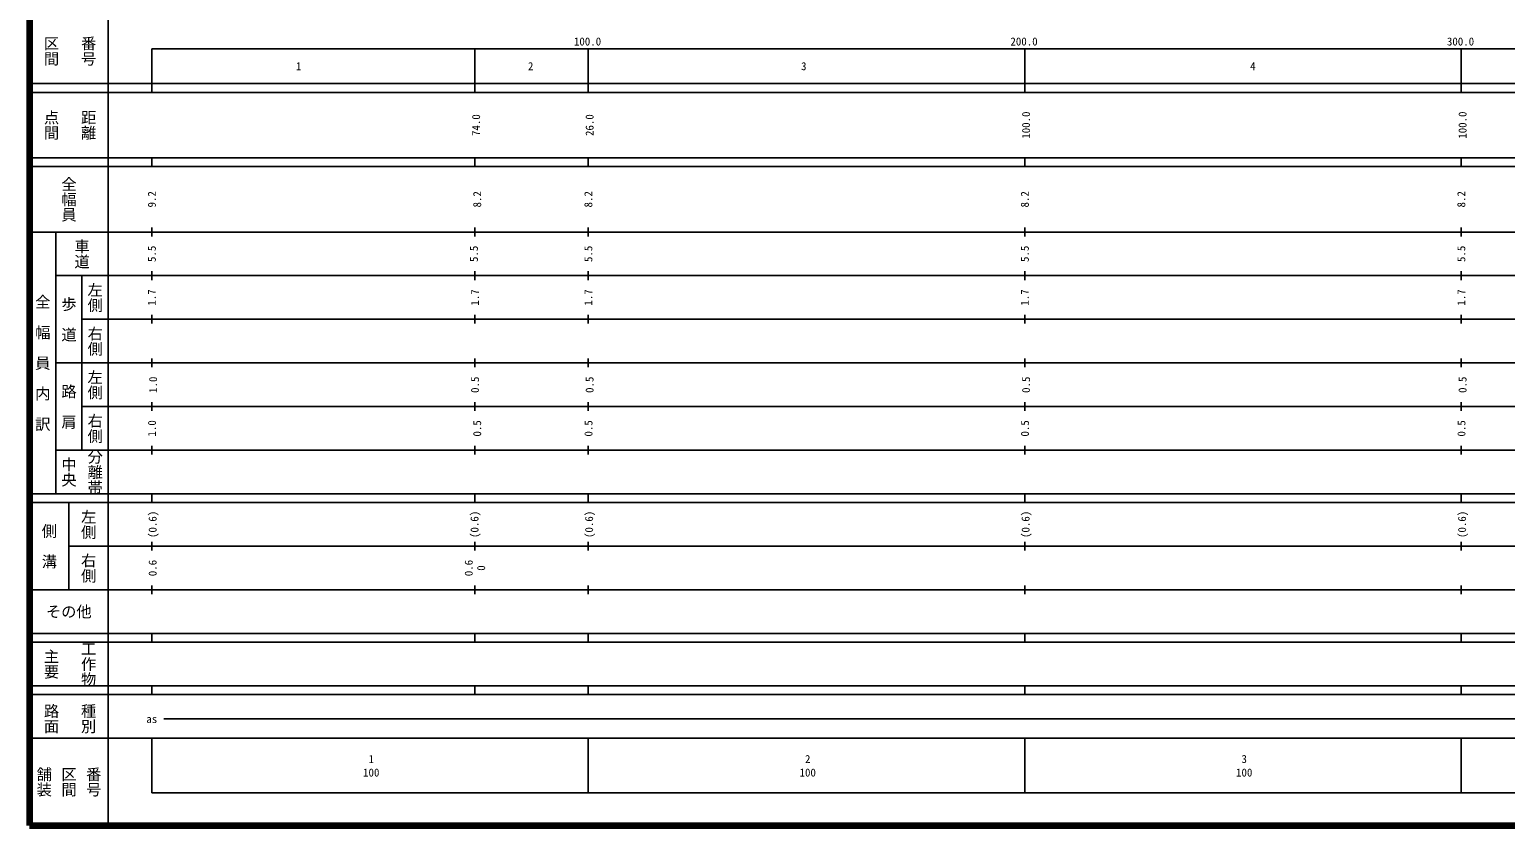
# Model space of a CAD drawing. Units: millimetres on the paper, enlarged 1000 times. Extents: x 40000 to 680000, y 20000 to 380000.
# Drawn here: x 40000 to 378145, y 20000 to 202409 of the extents above; entities that cross this region are included whole.
import ezdxf
from ezdxf.enums import TextEntityAlignment as Align

# ---------------------------------------------------------------- set-up
doc = ezdxf.new("R2010")
doc.units = ezdxf.units.MM
doc.header["$LTSCALE"] = 1000
doc.layers.add('M-TTL', color=2, linetype='Continuous', lineweight=140)
doc.layers.add('M-TTL-BAND', color=7, linetype='Continuous', lineweight=25)
doc.styles.add('@ＭＳ ゴシック', font='')
doc.styles.add('ＭＳ ゴシック', font='')
doc.styles.get('@ＭＳ ゴシック').set_extended_font_data('@MS Gothic')
doc.styles.get('ＭＳ ゴシック').set_extended_font_data('MS Gothic')

msp = doc.modelspace()

# ---------------------------------------------------------------- linework, layer by layer
at = {"layer": 'M-TTL'}
for p, q in [((40000, 380000), (40000, 20000)), ((40000, 20000), (680000, 20000))]:
    msp.add_line(p, q, dxfattribs=at)
at = {"layer": 'M-TTL-BAND'}
for p, q in [((58000, 370000), (58000, 20000)), ((68000, 198000), (579000, 198000)), ((68000, 198000), (68000, 188000)), ((142000, 198000), (142000, 188000)), ((168000, 198000), (168000, 188000)), ((268000, 198000), (268000, 188000)), ((368000, 198000), (368000, 188000)), ((40000, 190000), (579000, 190000)), ((40000, 188000), (579000, 188000)), ((40000, 173000), (579000, 173000)), ((68000, 171000), (68000, 173000)), ((142000, 173000), (142000, 171000)), ((168000, 171000), (168000, 173000)), ((268000, 171000), (268000, 173000)), ((368000, 171000), (368000, 173000)), ((40000, 171000), (579000, 171000)), ((40000, 156000), (579000, 156000)), ((46000, 96000), (46000, 156000)), ((68000, 155000), (68000, 157000)), ((142000, 157000), (142000, 155000)), ((168000, 155000), (168000, 157000)), ((268000, 155000), (268000, 157000)), ((368000, 155000), (368000, 157000)), ((46000, 146000), (579000, 146000)), ((52000, 146000), (52000, 106000)), ((68000, 145000), (68000, 147000)), ((142000, 147000), (142000, 145000)), ((168000, 145000), (168000, 147000)), ((268000, 145000), (268000, 147000)), ((368000, 145000), (368000, 147000)), ((52000, 136000), (579000, 136000)), ((68000, 135000), (68000, 137000)), ((142000, 137000), (142000, 135000)), ((168000, 135000), (168000, 137000)), ((268000, 135000), (268000, 137000)), ((368000, 135000), (368000, 137000)), ((46000, 126000), (579000, 126000)), ((68000, 125000), (68000, 127000)), ((142000, 127000), (142000, 125000)), ((168000, 125000), (168000, 127000)), ((268000, 125000), (268000, 127000)), ((368000, 125000), (368000, 127000)), ((52000, 116000), (579000, 116000)), ((68000, 115000), (68000, 117000)), ((142000, 117000), (142000, 115000)), ((168000, 115000), (168000, 117000)), ((268000, 115000), (268000, 117000)), ((368000, 115000), (368000, 117000)), ((46000, 106000), (579000, 106000)), ((68000, 105000), (68000, 107000)), ((142000, 107000), (142000, 105000)), ((168000, 105000), (168000, 107000)), ((268000, 105000), (268000, 107000)), ((368000, 105000), (368000, 107000)), ((40000, 96000), (579000, 96000)), ((68000, 94000), (68000, 96000)), ((142000, 96000), (142000, 94000)), ((168000, 94000), (168000, 96000)), ((268000, 94000), (268000, 96000)), ((368000, 94000), (368000, 96000)), ((40000, 94000), (579000, 94000)), ((49000, 94000), (49000, 74000)), ((68000, 83000), (68000, 85000)), ((142000, 85000), (142000, 83000)), ((168000, 83000), (168000, 85000)), ((268000, 83000), (268000, 85000)), ((368000, 83000), (368000, 85000)), ((49000, 84000), (579000, 84000)), ((68000, 73000), (68000, 75000)), ((142000, 75000), (142000, 73000)), ((168000, 73000), (168000, 75000)), ((268000, 73000), (268000, 75000)), ((368000, 73000), (368000, 75000)), ((40000, 74000), (579000, 74000)), ((40000, 64000), (579000, 64000)), ((40000, 62000), (579000, 62000)), ((68000, 62000), (68000, 64000)), ((142000, 64000), (142000, 62000)), ((168000, 62000), (168000, 64000)), ((268000, 62000), (268000, 64000)), ((368000, 62000), (368000, 64000)), ((40000, 52000), (579000, 52000)), ((68000, 50000), (68000, 52000)), ((142000, 52000), (142000, 50000)), ((168000, 50000), (168000, 52000)), ((268000, 50000), (268000, 52000)), ((368000, 50000), (368000, 52000)), ((40000, 50000), (579000, 50000)), ((70805, 44406), (565903, 44406)), ((40000, 40000), (579000, 40000)), ((68000, 40000), (68000, 27500)), ((168000, 40000), (168000, 27500)), ((268000, 40000), (268000, 27500)), ((368000, 40000), (368000, 27500)), ((68000, 27500), (579000, 27500))]:
    msp.add_line(p, q, dxfattribs=at)

# ---------------------------------------------------------------- texts
for s, height, rotation, style, p in [('区間', 2566, 270, '@ＭＳ ゴシック', (45000, 197500)), ('番号', 2566, 270, '@ＭＳ ゴシック', (53500, 197500)), ('点間', 2566, 270, '@ＭＳ ゴシック', (45000, 180500)), ('距離', 2566, 270, '@ＭＳ ゴシック', (53500, 180500)), ('74.0', 1833, 90, 'ＭＳ ゴシック', (142306, 180500)), ('26.0', 1833, 90, 'ＭＳ ゴシック', (168306, 180500)), ('100.0', 1833, 90, 'ＭＳ ゴシック', (268306, 180500)), ('100.0', 1833, 90, 'ＭＳ ゴシック', (368306, 180500)), ('全幅員', 2566, 270, '@ＭＳ ゴシック', (49000, 163500)), ('9.2', 1833, 90, 'ＭＳ ゴシック', (68022, 163500)), ('8.2', 1833, 90, 'ＭＳ ゴシック', (142556, 163500)), ('8.2', 1833, 90, 'ＭＳ ゴシック', (168022, 163500)), ('8.2', 1833, 90, 'ＭＳ ゴシック', (268022, 163500)), ('8.2', 1833, 90, 'ＭＳ ゴシック', (368022, 163500)), ('車道', 2566, 270, '@ＭＳ ゴシック', (52000, 151000)), ('5.5', 1833, 90, 'ＭＳ ゴシック', (68022, 151000)), ('5.5', 1833, 90, 'ＭＳ ゴシック', (141806, 151000)), ('5.5', 1833, 90, 'ＭＳ ゴシック', (168022, 151000)), ('5.5', 1833, 90, 'ＭＳ ゴシック', (268022, 151000)), ('5.5', 1833, 90, 'ＭＳ ゴシック', (368022, 151000)), ('左側', 2566, 270, '@ＭＳ ゴシック', (55000, 141000)), ('1.7', 1833, 90, 'ＭＳ ゴシック', (68022, 141000)), ('1.7', 1833, 90, 'ＭＳ ゴシック', (142056, 141000)), ('1.7', 1833, 90, 'ＭＳ ゴシック', (168022, 141000)), ('1.7', 1833, 90, 'ＭＳ ゴシック', (268022, 141000)), ('1.7', 1833, 90, 'ＭＳ ゴシック', (368022, 141000)), ('全\u3000幅\u3000員\u3000内\u3000訳', 2566, 270, '@ＭＳ ゴシック', (43000, 126000)), ('歩\u3000道', 2566, 270, '@ＭＳ ゴシック', (49000, 136000)), ('右側', 2566, 270, '@ＭＳ ゴシック', (55000, 131000)), ('左側', 2566, 270, '@ＭＳ ゴシック', (55000, 121000)), ('1.0', 1833, 90, 'ＭＳ ゴシック', (68303, 121000)), ('0.5', 1833, 90, 'ＭＳ ゴシック', (142056, 121000)), ('0.5', 1833, 90, 'ＭＳ ゴシック', (168303, 121000)), ('0.5', 1833, 90, 'ＭＳ ゴシック', (268303, 121000)), ('0.5', 1833, 90, 'ＭＳ ゴシック', (368303, 121000)), ('路\u3000肩', 2566, 270, '@ＭＳ ゴシック', (49000, 116000)), ('右側', 2566, 270, '@ＭＳ ゴシック', (55000, 111000)), ('1.0', 1833, 90, 'ＭＳ ゴシック', (68053, 111000)), ('0.5', 1833, 90, 'ＭＳ ゴシック', (142556, 111000)), ('0.5', 1833, 90, 'ＭＳ ゴシック', (168053, 111000)), ('0.5', 1833, 90, 'ＭＳ ゴシック', (268053, 111000)), ('0.5', 1833, 90, 'ＭＳ ゴシック', (368053, 111000)), ('分離帯', 2566, 270, '@ＭＳ ゴシック', (55000, 101000)), ('中央', 2566, 270, '@ＭＳ ゴシック', (49000, 101000)), ('左側', 2566, 270, '@ＭＳ ゴシック', (53500, 89000)), ('(0.6)', 1833, 90, 'ＭＳ ゴシック', (68193, 89000)), ('(0.6)', 1833, 90, 'ＭＳ ゴシック', (141945, 89000)), ('(0.6)', 1833, 90, 'ＭＳ ゴシック', (168193, 89000)), ('(0.6)', 1833, 90, 'ＭＳ ゴシック', (268193, 89000)), ('(0.6)', 1833, 90, 'ＭＳ ゴシック', (368193, 89000)), ('側\u3000溝', 2566, 270, '@ＭＳ ゴシック', (44500, 84000)), ('右側', 2566, 270, '@ＭＳ ゴシック', (53500, 79000)), ('0.6', 1833, 90, 'ＭＳ ゴシック', (68193, 79000)), ('0.6', 1833, 90, 'ＭＳ ゴシック', (140609, 79000)), ('0', 1833, 90, 'ＭＳ ゴシック', (143470, 79000)), ('工作物', 2566, 270, '@ＭＳ ゴシック', (53500, 57000)), ('主要', 2566, 270, '@ＭＳ ゴシック', (45000, 57000)), ('路面', 2566, 270, '@ＭＳ ゴシック', (45000, 44500)), ('種別', 2566, 270, '@ＭＳ ゴシック', (53500, 44500)), ('舗装', 2566, 270, '@ＭＳ ゴシック', (43333, 30000)), ('区間', 2566, 270, '@ＭＳ ゴシック', (49000, 30000)), ('番号', 2566, 270, '@ＭＳ ゴシック', (54667, 30000))]:
    msp.add_text(s, height=height, rotation=rotation, dxfattribs=dict(at, style=style)).set_placement(p, align=Align.MIDDLE_CENTER)
at = {"layer": 'M-TTL-BAND', "style": 'ＭＳ ゴシック'}
for s, p in [('100.0', (167844, 198195)), ('200.0', (267844, 198195)), ('300.0', (367844, 198195))]:
    msp.add_text(s, height=1833, dxfattribs=at).set_placement(p, align=Align.BOTTOM_CENTER)
for s, height, p in [('1', 1833, (101648, 194000)), ('2', 1833, (154818, 194000)), ('3', 1833, (217385, 194000)), ('4', 1833, (320272, 194000)), ('その他', 2566, (49000, 69000)), ('as', 1833, (68006, 44406)), ('1', 1833, (118288, 35238)), ('2', 1833, (218288, 35238)), ('3', 1833, (318288, 35238)), ('100', 1833, (118288, 32131)), ('100', 1833, (218288, 32131)), ('100', 1833, (318288, 32131))]:
    msp.add_text(s, height=height, dxfattribs=at).set_placement(p, align=Align.MIDDLE_CENTER)

doc.saveas('drawing.dxf')
